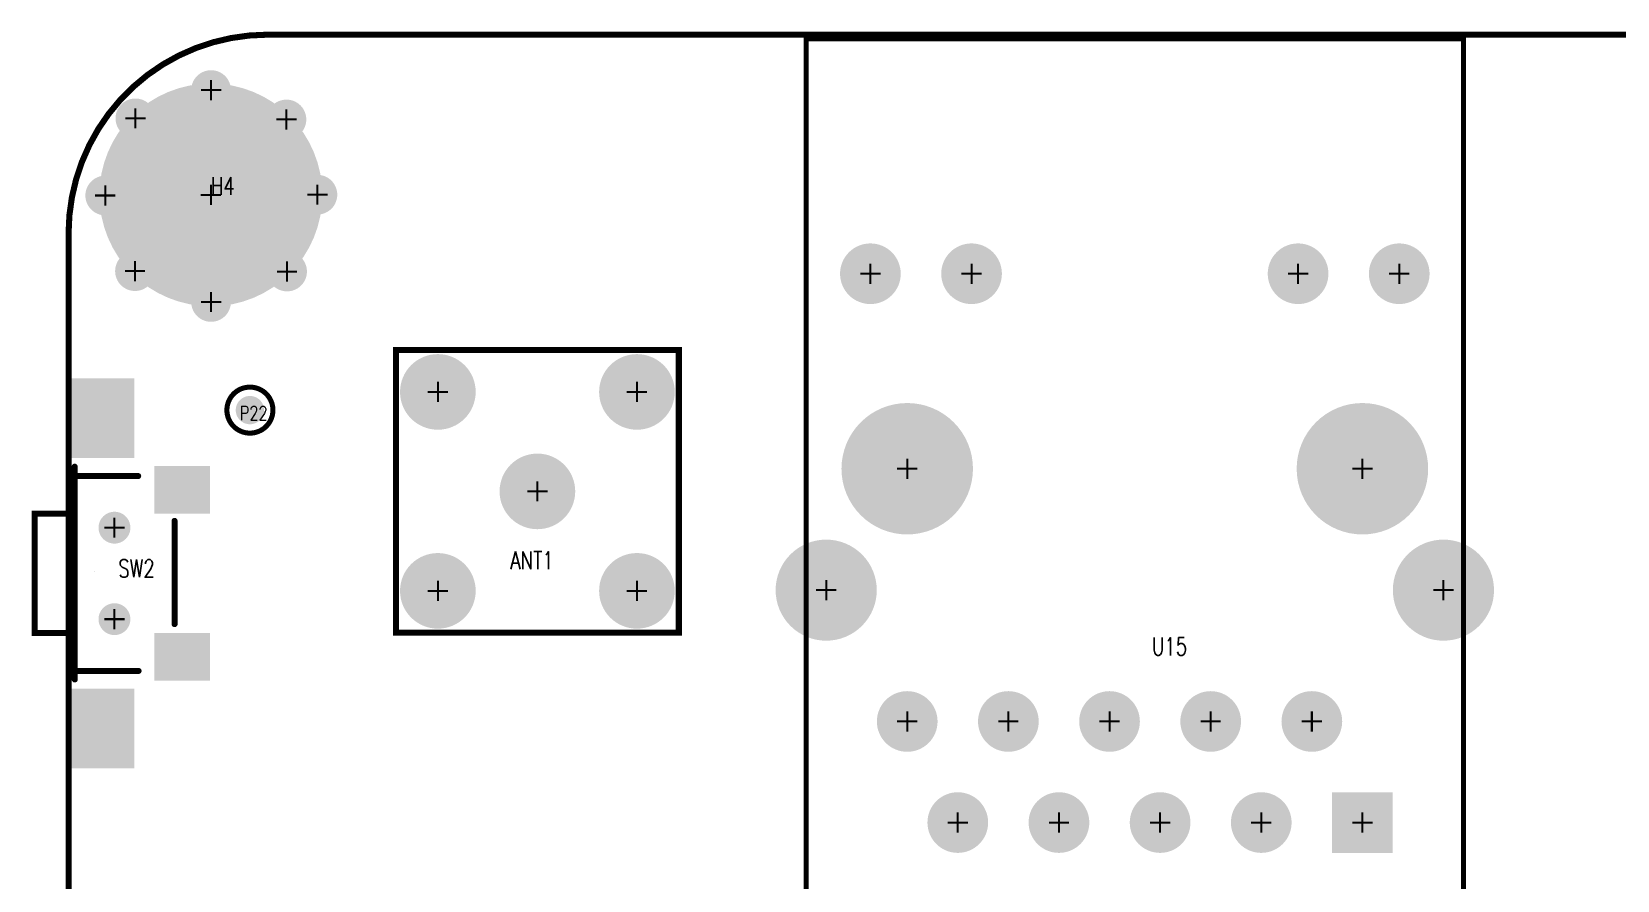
# Model space of a CAD drawing. Extents: x -2201 to 2204, y -2226 to 2180.
# Drawn here: x -2201 to -633, y 1330 to 2169 of the extents above; entities that cross this region are included whole.
import ezdxf

# ---------------------------------------------------------------- set-up
doc = ezdxf.new("R2010")
doc.units = 0
for name, color, linetype in [('BOARD_OUTLINE_00', 1, 'CONTINUOUS'), ('DRIL_NPLTE_THRU_01', 3, 'CONTINUOUS'), ('DRIL_NPLTE_THRU_02', 4, 'CONTINUOUS'), ('DRIL_NPLTE_THRU_03', 6, 'CONTINUOUS'), ('DRIL_NPLTE_THRU_04', 1, 'CONTINUOUS'), ('DRIL_PLTE_THRU_01', 3, 'CONTINUOUS'), ('DRIL_PLTE_THRU_02', 4, 'CONTINUOUS'), ('DRIL_PLTE_THRU_03', 6, 'CONTINUOUS'), ('DRIL_PLTE_THRU_04', 1, 'CONTINUOUS'), ('DRIL_SYMBOL', 1, 'CONTINUOUS'), ('PADS_BOT', 16, 'CONTINUOUS'), ('PADS_INNER', 96, 'CONTINUOUS'), ('PADS_TOP', 96, 'CONTINUOUS'), ('PART_NAME_01', 254, 'CONTINUOUS'), ('PART_NAME_126', 254, 'CONTINUOUS'), ('PART_TOP_2DLINE_01', 255, 'CONTINUOUS'), ('PART_TOP_2DLINE_126', 254, 'CONTINUOUS'), ('TAG_00', 1, 'CONTINUOUS'), ('TAG_01', 1, 'CONTINUOUS')]:
    doc.layers.add(name, color=color, linetype=linetype)
doc.styles.add('W2', font='simplex', dxfattribs={"width": 0.75})
doc.styles.add('W3', font='simplex', dxfattribs={"width": 0.75})

# ---------------------------------------------------------------- blocks, each defined once
blk = doc.blocks.new('BOARD_5')
at = {"layer": 'BOARD_OUTLINE_00', "const_width": 6}
blk.add_lwpolyline([(-196.9, 0, 0.414214), (0, 196.9), (0, 4135.8, 0.414214), (-196.9, 4332.7), (-2346.5, 4332.7), (-2346.5, 4331.7), (-2472.4, 4331.7), (-2472.4, 4332.7), (-4131.9, 4332.7, 0.414214), (-4328.7, 4135.8), (-4328.7, 197.7, 0.414214), (-4131.9, 0.9), (-3910.2, 0.9), (-3910.2, 50.3), (-3766, 50.3), (-3766, 0)], format="xyb", close=True, dxfattribs=at)
blk = doc.blocks.new('SMOOTH_6')
at = {"const_width": 3}
blk.add_lwpolyline([(-1.5, 0, 1), (1.5, 0, 1)], format="xyb", close=True, dxfattribs=at)
blk = doc.blocks.new('PART_BODY_TOP_20')
at = {"layer": 'PART_TOP_2DLINE_126', "const_width": 6}
blk.add_lwpolyline([(-139.8, -139.8), (139.8, -139.8), (139.8, 139.8), (-139.8, 139.8)], close=True, dxfattribs=at)
at = {"layer": 'PART_TOP_2DLINE_126'}
for p in [(-139.8, 139.8), (139.8, 139.8), (-139.8, -139.8), (139.8, -139.8)]:
    blk.add_blockref('SMOOTH_6', p, dxfattribs=at)
blk = doc.blocks.new('DRIL_SYMBOL_59$0550656168')
at = {"layer": 'DRIL_SYMBOL', "const_width": 2}
for points in [[(-10, 0), (10, 0)], [(0, -10), (0, 10)]]:
    blk.add_lwpolyline(points, dxfattribs=at)
blk = doc.blocks.new('DRIL_HOLE_59$0550656168')
at = {"const_width": 29.5}
blk.add_lwpolyline([(-14.8, 0, 1), (14.8, 0, 1)], format="xyb", close=True, dxfattribs=at)
blk.add_blockref('DRIL_SYMBOL_59$0550656168', (0, 0))
blk = doc.blocks.new('PAD_0')
at = {"const_width": 37.4}
blk.add_lwpolyline([(0, -18.7, 1), (0, 18.7, 1)], format="xyb", close=True, dxfattribs=at)
blk = doc.blocks.new('STK_TOP_4')
at = {"layer": 'DRIL_PLTE_THRU_01'}
blk.add_blockref('DRIL_HOLE_59$0550656168', (0, 0), dxfattribs=at)
at = {"layer": 'DRIL_PLTE_THRU_02'}
blk.add_blockref('DRIL_HOLE_59$0550656168', (0, 0), dxfattribs=at)
at = {"layer": 'DRIL_PLTE_THRU_03'}
blk.add_blockref('DRIL_HOLE_59$0550656168', (0, 0), dxfattribs=at)
at = {"layer": 'DRIL_PLTE_THRU_04'}
blk.add_blockref('DRIL_HOLE_59$0550656168', (0, 0), dxfattribs=at)
at = {"layer": 'PADS_BOT'}
blk.add_blockref('PAD_0', (0, 0), dxfattribs=at)
at = {"layer": 'PADS_INNER'}
blk.add_blockref('PAD_0', (0, 0), dxfattribs=at)
at = {"layer": 'PADS_TOP'}
blk.add_blockref('PAD_0', (0, 0), dxfattribs=at)
blk = doc.blocks.new('PAD_1')
at = {"const_width": 37.4}
blk.add_lwpolyline([(0, -18.7), (0, -18.7, 1), (0, 18.7), (0, 18.7, 1)], format="xyb", close=True, dxfattribs=at)
blk = doc.blocks.new('STK_TOP_3')
at = {"layer": 'DRIL_PLTE_THRU_01'}
blk.add_blockref('DRIL_HOLE_59$0550656168', (0, 0), dxfattribs=at)
at = {"layer": 'DRIL_PLTE_THRU_02'}
blk.add_blockref('DRIL_HOLE_59$0550656168', (0, 0), dxfattribs=at)
at = {"layer": 'DRIL_PLTE_THRU_03'}
blk.add_blockref('DRIL_HOLE_59$0550656168', (0, 0), dxfattribs=at)
at = {"layer": 'DRIL_PLTE_THRU_04'}
blk.add_blockref('DRIL_HOLE_59$0550656168', (0, 0), dxfattribs=at)
at = {"layer": 'PADS_BOT'}
blk.add_blockref('PAD_1', (0, 0), dxfattribs=at)
at = {"layer": 'PADS_INNER'}
blk.add_blockref('PAD_1', (0, 0), dxfattribs=at)
at = {"layer": 'PADS_TOP'}
blk.add_blockref('PAD_1', (0, 0), dxfattribs=at)
blk = doc.blocks.new('SYM_TOP_4')
for name, p in [('PART_BODY_TOP_20', (0, 0)), ('STK_TOP_3', (-98.4, 98.4)), ('STK_TOP_3', (98.4, 98.4)), ('STK_TOP_4', (0, 0)), ('STK_TOP_3', (-98.4, -98.4)), ('STK_TOP_3', (98.4, -98.4))]:
    blk.add_blockref(name, p)
blk = doc.blocks.new('PART_TOP_0')
blk.add_blockref('SYM_TOP_4', (0, 0))
at = {"layer": 'PART_NAME_126', "style": 'W3', "width": 0.75}
blk.add_text('ANT1', height=17.5, dxfattribs=at).set_placement((-26.7, -77))
blk = doc.blocks.new('DRIL_SYMBOL_141$7322834646')
at = {"layer": 'DRIL_SYMBOL', "const_width": 2}
for points in [[(-10, 0), (10, 0)], [(0, -10), (0, 10)]]:
    blk.add_lwpolyline(points, dxfattribs=at)
blk = doc.blocks.new('DRIL_HOLE_141$7322834646')
at = {"const_width": 70.9}
blk.add_lwpolyline([(-35.4, 0, 1), (35.4, 0, 1)], format="xyb", close=True, dxfattribs=at)
blk.add_blockref('DRIL_SYMBOL_141$7322834646', (0, 0))
blk = doc.blocks.new('PAD_22')
at = {"const_width": 110.2}
blk.add_lwpolyline([(0, -55.1, 1), (0, 55.1, 1)], format="xyb", close=True, dxfattribs=at)
blk = doc.blocks.new('STK_TOP_30')
at = {"layer": 'DRIL_PLTE_THRU_01'}
blk.add_blockref('DRIL_HOLE_141$7322834646', (0, 0), dxfattribs=at)
at = {"layer": 'DRIL_PLTE_THRU_02'}
blk.add_blockref('DRIL_HOLE_141$7322834646', (0, 0), dxfattribs=at)
at = {"layer": 'DRIL_PLTE_THRU_03'}
blk.add_blockref('DRIL_HOLE_141$7322834646', (0, 0), dxfattribs=at)
at = {"layer": 'DRIL_PLTE_THRU_04'}
blk.add_blockref('DRIL_HOLE_141$7322834646', (0, 0), dxfattribs=at)
at = {"layer": 'PADS_BOT'}
blk.add_blockref('PAD_22', (0, 0), dxfattribs=at)
at = {"layer": 'PADS_INNER'}
blk.add_blockref('PAD_22', (0, 0), dxfattribs=at)
at = {"layer": 'PADS_TOP'}
blk.add_blockref('PAD_22', (0, 0), dxfattribs=at)
blk = doc.blocks.new('DRIL_SYMBOL_23$6220472441')
at = {"layer": 'DRIL_SYMBOL', "const_width": 2}
for points in [[(-10, 0), (10, 0)], [(0, -10), (0, 10)]]:
    blk.add_lwpolyline(points, dxfattribs=at)
blk = doc.blocks.new('DRIL_HOLE_23$6220472441')
at = {"const_width": 11.8}
blk.add_lwpolyline([(-5.9, 0, 1), (5.9, 0, 1)], format="xyb", close=True, dxfattribs=at)
blk.add_blockref('DRIL_SYMBOL_23$6220472441', (0, 0))
blk = doc.blocks.new('PAD_23')
at = {"const_width": 19.7}
blk.add_lwpolyline([(0, -9.8, 1), (0, 9.8, 1)], format="xyb", close=True, dxfattribs=at)
blk = doc.blocks.new('STK_TOP_29')
at = {"layer": 'DRIL_PLTE_THRU_01'}
blk.add_blockref('DRIL_HOLE_23$6220472441', (0, 0), dxfattribs=at)
at = {"layer": 'DRIL_PLTE_THRU_02'}
blk.add_blockref('DRIL_HOLE_23$6220472441', (0, 0), dxfattribs=at)
at = {"layer": 'DRIL_PLTE_THRU_03'}
blk.add_blockref('DRIL_HOLE_23$6220472441', (0, 0), dxfattribs=at)
at = {"layer": 'DRIL_PLTE_THRU_04'}
blk.add_blockref('DRIL_HOLE_23$6220472441', (0, 0), dxfattribs=at)
at = {"layer": 'PADS_BOT'}
blk.add_blockref('PAD_23', (0, 0), dxfattribs=at)
at = {"layer": 'PADS_INNER'}
blk.add_blockref('PAD_23', (0, 0), dxfattribs=at)
at = {"layer": 'PADS_TOP'}
blk.add_blockref('PAD_23', (0, 0), dxfattribs=at)
blk = doc.blocks.new('SYM_TOP_24')
for name, p in [('STK_TOP_30', (0, 0)), ('STK_TOP_29', (0.2, 103.7)), ('STK_TOP_29', (-74.6, 75.7)), ('STK_TOP_29', (74.7, 74.6)), ('STK_TOP_29', (-104.4, -0.6)), ('STK_TOP_29', (105.3, 0.2)), ('STK_TOP_29', (-75, -75.4)), ('STK_TOP_29', (75.3, -75.8)), ('STK_TOP_29', (0.2, -105.9))]:
    blk.add_blockref(name, p)
blk = doc.blocks.new('PART_TOP_180')
blk.add_blockref('SYM_TOP_24', (0, 0))
at = {"layer": 'PART_NAME_01', "style": 'W3', "width": 0.75}
blk.add_text('H4', height=17.5, dxfattribs=at).set_placement((0, 0))
blk = doc.blocks.new('PART_BODY_TOP_60')
at = {"layer": 'PART_TOP_2DLINE_01', "const_width": 6}
for points in [[(-50, 79.1), (52.1, 79.1)], [(-94.4, 43.1), (-94.4, -19.6), (98.4, -19.6), (98.4, 43.5)], [(-103.6, -19.6), (106.8, -19.6)], [(-57.1, -20.8), (-57.1, -59.1), (61, -59.1), (61, -20.4)]]:
    blk.add_lwpolyline(points, dxfattribs=at)
at = {"layer": 'TAG_00'}
blk.add_lwpolyline([(0, 0), (0, 0)], dxfattribs=at)
at = {"layer": 'TAG_01'}
blk.add_lwpolyline([(0, 0), (0, 0)], dxfattribs=at)
at = {"layer": 'PART_TOP_2DLINE_01'}
for p in [(-50, 79.1), (52.1, 79.1), (-94.4, 43.1), (98.4, 43.5), (-103.6, -19.6), (-94.4, -19.6), (-57.1, -20.8), (61, -20.4), (98.4, -19.6), (106.8, -19.6), (-57.1, -59.1), (61, -59.1)]:
    blk.add_blockref('SMOOTH_6', p, dxfattribs=at)
blk = doc.blocks.new('DRIL_HOLE_0')
blk.add_lwpolyline([(0, 0, 1), (0, 0, 1)], format="xyb", close=True)
blk = doc.blocks.new('PAD_8')
blk.add_lwpolyline([(0, 0, 1), (0, 0, 1)], format="xyb", close=True)
blk = doc.blocks.new('PAD_54')
at = {"const_width": 63}
blk.add_lwpolyline([(-39.4, 0), (39.4, 0)], dxfattribs=at)
blk = doc.blocks.new('STK_TOP_79')
at = {"layer": 'DRIL_PLTE_THRU_01'}
blk.add_blockref('DRIL_HOLE_0', (0, 0), dxfattribs=at)
at = {"layer": 'DRIL_PLTE_THRU_02'}
blk.add_blockref('DRIL_HOLE_0', (0, 0), dxfattribs=at)
at = {"layer": 'DRIL_PLTE_THRU_03'}
blk.add_blockref('DRIL_HOLE_0', (0, 0), dxfattribs=at)
at = {"layer": 'DRIL_PLTE_THRU_04'}
blk.add_blockref('DRIL_HOLE_0', (0, 0), dxfattribs=at)
at = {"layer": 'PADS_BOT'}
blk.add_blockref('PAD_8', (0, 0), dxfattribs=at)
at = {"layer": 'PADS_INNER'}
blk.add_blockref('PAD_8', (0, 0), dxfattribs=at)
at = {"layer": 'PADS_TOP'}
blk.add_blockref('PAD_54', (0, 0), dxfattribs=at)
blk = doc.blocks.new('DRIL_SYMBOL_31$4960629921')
at = {"layer": 'DRIL_SYMBOL', "const_width": 2}
for points in [[(-10, 0), (10, 0)], [(0, -10), (0, 10)]]:
    blk.add_lwpolyline(points, dxfattribs=at)
blk = doc.blocks.new('DRIL_HOLE_31$4960629921')
at = {"const_width": 15.7}
blk.add_lwpolyline([(-7.9, 0, 1), (7.9, 0, 1)], format="xyb", close=True, dxfattribs=at)
blk.add_blockref('DRIL_SYMBOL_31$4960629921', (0, 0))
blk = doc.blocks.new('PAD_55')
at = {"const_width": 15.7}
blk.add_lwpolyline([(0, -7.9, 1), (0, 7.9, 1)], format="xyb", close=True, dxfattribs=at)
blk = doc.blocks.new('STK_TOP_80')
at = {"layer": 'DRIL_NPLTE_THRU_01'}
blk.add_blockref('DRIL_HOLE_31$4960629921', (0, 0), dxfattribs=at)
at = {"layer": 'DRIL_NPLTE_THRU_02'}
blk.add_blockref('DRIL_HOLE_31$4960629921', (0, 0), dxfattribs=at)
at = {"layer": 'DRIL_NPLTE_THRU_03'}
blk.add_blockref('DRIL_HOLE_31$4960629921', (0, 0), dxfattribs=at)
at = {"layer": 'DRIL_NPLTE_THRU_04'}
blk.add_blockref('DRIL_HOLE_31$4960629921', (0, 0), dxfattribs=at)
at = {"layer": 'PADS_BOT'}
blk.add_blockref('PAD_55', (0, 0), dxfattribs=at)
at = {"layer": 'PADS_INNER'}
blk.add_blockref('PAD_55', (0, 0), dxfattribs=at)
at = {"layer": 'PADS_TOP'}
blk.add_blockref('PAD_55', (0, 0), dxfattribs=at)
blk = doc.blocks.new('PAD_56')
at = {"const_width": 47.2}
blk.add_lwpolyline([(-27.6, 0), (27.6, 0)], dxfattribs=at)
blk = doc.blocks.new('STK_TOP_81')
at = {"layer": 'DRIL_PLTE_THRU_01'}
blk.add_blockref('DRIL_HOLE_0', (0, 0), dxfattribs=at)
at = {"layer": 'DRIL_PLTE_THRU_02'}
blk.add_blockref('DRIL_HOLE_0', (0, 0), dxfattribs=at)
at = {"layer": 'DRIL_PLTE_THRU_03'}
blk.add_blockref('DRIL_HOLE_0', (0, 0), dxfattribs=at)
at = {"layer": 'DRIL_PLTE_THRU_04'}
blk.add_blockref('DRIL_HOLE_0', (0, 0), dxfattribs=at)
at = {"layer": 'PADS_BOT'}
blk.add_blockref('PAD_8', (0, 0), dxfattribs=at)
at = {"layer": 'PADS_INNER'}
blk.add_blockref('PAD_8', (0, 0), dxfattribs=at)
at = {"layer": 'PADS_TOP', "rotation": 90}
blk.add_blockref('PAD_56', (0, 0), dxfattribs=at)
blk = doc.blocks.new('SYM_TOP_44')
for name, p in [('STK_TOP_81', (-80.7, 86.6)), ('STK_TOP_81', (84.6, 86.6)), ('PART_BODY_TOP_60', (0, 0)), ('STK_TOP_79', (-151.6, 7.8)), ('STK_TOP_80', (-43.3, 19.7)), ('STK_TOP_80', (47.2, 19.7)), ('STK_TOP_79', (155.5, 7.8))]:
    blk.add_blockref(name, p)
blk = doc.blocks.new('PART_TOP_393')
blk.add_blockref('SYM_TOP_44', (0, 0))
at = {"layer": 'PART_NAME_126', "style": 'W3', "width": 0.75}
blk.add_text('SW2', height=17.5, rotation=90, dxfattribs=at).set_placement((5.7, 23.5))
blk = doc.blocks.new('SMOOTH_5')
at = {"const_width": 2.5}
blk.add_lwpolyline([(-1.25, 0, 1), (1.25, 0, 1)], format="xyb", close=True, dxfattribs=at)
blk = doc.blocks.new('PART_BODY_TOP_133')
at = {"layer": 'PART_TOP_2DLINE_126', "const_width": 5}
blk.add_lwpolyline([(-324.8, -424.8), (324.8, -424.8), (324.8, 425.2), (-324.8, 425.2)], close=True, dxfattribs=at)
blk.add_lwpolyline([(305.7, -452), (304.5, -453.1), (299, -453.1)], dxfattribs=at)
at = {"layer": 'PART_TOP_2DLINE_126'}
for p in [(-324.8, 425.2), (324.8, 425.2), (-324.8, -424.8), (324.8, -424.8), (299, -453.1), (304.5, -453.1), (305.7, -452)]:
    blk.add_blockref('SMOOTH_5', p, dxfattribs=at)
blk = doc.blocks.new('DRIL_SYMBOL_35')
at = {"layer": 'DRIL_SYMBOL', "const_width": 2}
for points in [[(-10, 0), (10, 0)], [(0, -10), (0, 10)]]:
    blk.add_lwpolyline(points, dxfattribs=at)
blk = doc.blocks.new('DRIL_HOLE_35')
at = {"const_width": 17.5}
blk.add_lwpolyline([(-8.75, 0, 1), (8.75, 0, 1)], format="xyb", close=True, dxfattribs=at)
blk.add_blockref('DRIL_SYMBOL_35', (0, 0))
blk = doc.blocks.new('PAD_91')
at = {"const_width": 30}
blk.add_lwpolyline([(0, -15, 1), (0, 15, 1)], format="xyb", close=True, dxfattribs=at)
blk = doc.blocks.new('PAD_92')
at = {"const_width": 60}
blk.add_lwpolyline([(-30, 0), (30, 0)], dxfattribs=at)
blk = doc.blocks.new('STK_TOP_89')
at = {"layer": 'DRIL_PLTE_THRU_01'}
blk.add_blockref('DRIL_HOLE_35', (0, 0), dxfattribs=at)
at = {"layer": 'DRIL_PLTE_THRU_02'}
blk.add_blockref('DRIL_HOLE_35', (0, 0), dxfattribs=at)
at = {"layer": 'DRIL_PLTE_THRU_03'}
blk.add_blockref('DRIL_HOLE_35', (0, 0), dxfattribs=at)
at = {"layer": 'DRIL_PLTE_THRU_04'}
blk.add_blockref('DRIL_HOLE_35', (0, 0), dxfattribs=at)
at = {"layer": 'PADS_BOT'}
blk.add_blockref('PAD_91', (0, 0), dxfattribs=at)
at = {"layer": 'PADS_INNER'}
blk.add_blockref('PAD_91', (0, 0), dxfattribs=at)
at = {"layer": 'PADS_TOP'}
blk.add_blockref('PAD_92', (0, 0), dxfattribs=at)
blk = doc.blocks.new('STK_TOP_88')
at = {"layer": 'DRIL_PLTE_THRU_01'}
blk.add_blockref('DRIL_HOLE_35', (0, 0), dxfattribs=at)
at = {"layer": 'DRIL_PLTE_THRU_02'}
blk.add_blockref('DRIL_HOLE_35', (0, 0), dxfattribs=at)
at = {"layer": 'DRIL_PLTE_THRU_03'}
blk.add_blockref('DRIL_HOLE_35', (0, 0), dxfattribs=at)
at = {"layer": 'DRIL_PLTE_THRU_04'}
blk.add_blockref('DRIL_HOLE_35', (0, 0), dxfattribs=at)
at = {"layer": 'PADS_BOT'}
blk.add_blockref('PAD_91', (0, 0), dxfattribs=at)
at = {"layer": 'PADS_INNER'}
blk.add_blockref('PAD_91', (0, 0), dxfattribs=at)
at = {"layer": 'PADS_TOP'}
blk.add_blockref('PAD_91', (0, 0), dxfattribs=at)
blk = doc.blocks.new('DRIL_SYMBOL_40$157480315')
at = {"layer": 'DRIL_SYMBOL', "const_width": 2}
for points in [[(-10, 0), (10, 0)], [(0, -10), (0, 10)]]:
    blk.add_lwpolyline(points, dxfattribs=at)
blk = doc.blocks.new('DRIL_HOLE_40$157480315')
at = {"const_width": 20.1}
blk.add_lwpolyline([(-10, 0, 1), (10, 0, 1)], format="xyb", close=True, dxfattribs=at)
blk.add_blockref('DRIL_SYMBOL_40$157480315', (0, 0))
blk = doc.blocks.new('STK_TOP_90')
at = {"layer": 'DRIL_PLTE_THRU_01'}
blk.add_blockref('DRIL_HOLE_40$157480315', (0, 0), dxfattribs=at)
at = {"layer": 'DRIL_PLTE_THRU_02'}
blk.add_blockref('DRIL_HOLE_40$157480315', (0, 0), dxfattribs=at)
at = {"layer": 'DRIL_PLTE_THRU_03'}
blk.add_blockref('DRIL_HOLE_40$157480315', (0, 0), dxfattribs=at)
at = {"layer": 'DRIL_PLTE_THRU_04'}
blk.add_blockref('DRIL_HOLE_40$157480315', (0, 0), dxfattribs=at)
at = {"layer": 'PADS_BOT'}
blk.add_blockref('PAD_91', (0, 0), dxfattribs=at)
at = {"layer": 'PADS_INNER'}
blk.add_blockref('PAD_91', (0, 0), dxfattribs=at)
at = {"layer": 'PADS_TOP'}
blk.add_blockref('PAD_91', (0, 0), dxfattribs=at)
blk = doc.blocks.new('DRIL_SYMBOL_130')
at = {"layer": 'DRIL_SYMBOL', "const_width": 2}
for points in [[(-10, 0), (10, 0)], [(0, -10), (0, 10)]]:
    blk.add_lwpolyline(points, dxfattribs=at)
blk = doc.blocks.new('DRIL_HOLE_130')
at = {"const_width": 65}
blk.add_lwpolyline([(-32.5, 0, 1), (32.5, 0, 1)], format="xyb", close=True, dxfattribs=at)
blk.add_blockref('DRIL_SYMBOL_130', (0, 0))
blk = doc.blocks.new('PAD_93')
at = {"const_width": 65}
blk.add_lwpolyline([(0, -32.5, 1), (0, 32.5, 1)], format="xyb", close=True, dxfattribs=at)
blk = doc.blocks.new('STK_TOP_91')
at = {"layer": 'DRIL_PLTE_THRU_01'}
blk.add_blockref('DRIL_HOLE_130', (0, 0), dxfattribs=at)
at = {"layer": 'DRIL_PLTE_THRU_02'}
blk.add_blockref('DRIL_HOLE_130', (0, 0), dxfattribs=at)
at = {"layer": 'DRIL_PLTE_THRU_03'}
blk.add_blockref('DRIL_HOLE_130', (0, 0), dxfattribs=at)
at = {"layer": 'DRIL_PLTE_THRU_04'}
blk.add_blockref('DRIL_HOLE_130', (0, 0), dxfattribs=at)
at = {"layer": 'PADS_BOT'}
blk.add_blockref('PAD_93', (0, 0), dxfattribs=at)
at = {"layer": 'PADS_INNER'}
blk.add_blockref('PAD_93', (0, 0), dxfattribs=at)
at = {"layer": 'PADS_TOP'}
blk.add_blockref('PAD_93', (0, 0), dxfattribs=at)
blk = doc.blocks.new('DRIL_SYMBOL_70')
at = {"layer": 'DRIL_SYMBOL', "const_width": 2}
for points in [[(-10, 0), (10, 0)], [(0, -10), (0, 10)]]:
    blk.add_lwpolyline(points, dxfattribs=at)
blk = doc.blocks.new('DRIL_HOLE_70')
at = {"const_width": 35}
blk.add_lwpolyline([(-17.5, 0, 1), (17.5, 0, 1)], format="xyb", close=True, dxfattribs=at)
blk.add_blockref('DRIL_SYMBOL_70', (0, 0))
blk = doc.blocks.new('PAD_84')
at = {"const_width": 50}
blk.add_lwpolyline([(0, -25, 1), (0, 25, 1)], format="xyb", close=True, dxfattribs=at)
blk = doc.blocks.new('STK_TOP_92')
at = {"layer": 'DRIL_PLTE_THRU_01'}
blk.add_blockref('DRIL_HOLE_70', (0, 0), dxfattribs=at)
at = {"layer": 'DRIL_PLTE_THRU_02'}
blk.add_blockref('DRIL_HOLE_70', (0, 0), dxfattribs=at)
at = {"layer": 'DRIL_PLTE_THRU_03'}
blk.add_blockref('DRIL_HOLE_70', (0, 0), dxfattribs=at)
at = {"layer": 'DRIL_PLTE_THRU_04'}
blk.add_blockref('DRIL_HOLE_70', (0, 0), dxfattribs=at)
at = {"layer": 'PADS_BOT'}
blk.add_blockref('PAD_84', (0, 0), dxfattribs=at)
at = {"layer": 'PADS_INNER'}
blk.add_blockref('PAD_84', (0, 0), dxfattribs=at)
at = {"layer": 'PADS_TOP'}
blk.add_blockref('PAD_84', (0, 0), dxfattribs=at)
blk = doc.blocks.new('SYM_TOP_65')
for name, p in [('PART_BODY_TOP_133', (0, 0)), ('STK_TOP_90', (-261.4, 192.9)), ('STK_TOP_90', (-161.4, 192.9)), ('STK_TOP_90', (161.4, 192.9)), ('STK_TOP_90', (261.4, 192.9)), ('STK_TOP_91', (-225, 0)), ('STK_TOP_91', (225, 0)), ('STK_TOP_92', (-305.1, -120.1)), ('STK_TOP_92', (305.1, -120.1)), ('STK_TOP_88', (-225, -250)), ('STK_TOP_88', (-125, -250)), ('STK_TOP_88', (-25, -250)), ('STK_TOP_88', (75, -250)), ('STK_TOP_88', (175, -250)), ('STK_TOP_88', (-175, -350)), ('STK_TOP_88', (-75, -350)), ('STK_TOP_88', (25, -350)), ('STK_TOP_88', (125, -350)), ('STK_TOP_89', (225, -350))]:
    blk.add_blockref(name, p)
blk = doc.blocks.new('PART_TOP_433')
blk.add_blockref('SYM_TOP_65', (0, 0))
at = {"layer": 'PART_NAME_126', "style": 'W3', "width": 0.75}
blk.add_text('U15', height=17.5, dxfattribs=at).set_placement((16.83, -184.59))
blk = doc.blocks.new('PART_BODY_TOP_55')
at = {"layer": 'PART_TOP_2DLINE_01', "const_width": 5}
blk.add_lwpolyline([(-22.76, 0, 1), (22.76, 0, 1)], format="xyb", close=True, dxfattribs=at)
blk = doc.blocks.new('PAD_49')
at = {"const_width": 14}
blk.add_lwpolyline([(0, -7, 1), (0, 7, 1)], format="xyb", close=True, dxfattribs=at)
blk = doc.blocks.new('STK_TOP_76')
at = {"layer": 'DRIL_NPLTE_THRU_01'}
blk.add_blockref('DRIL_HOLE_0', (0, 0), dxfattribs=at)
at = {"layer": 'DRIL_NPLTE_THRU_02'}
blk.add_blockref('DRIL_HOLE_0', (0, 0), dxfattribs=at)
at = {"layer": 'DRIL_NPLTE_THRU_03'}
blk.add_blockref('DRIL_HOLE_0', (0, 0), dxfattribs=at)
at = {"layer": 'DRIL_NPLTE_THRU_04'}
blk.add_blockref('DRIL_HOLE_0', (0, 0), dxfattribs=at)
at = {"layer": 'PADS_BOT'}
blk.add_blockref('PAD_8', (0, 0), dxfattribs=at)
at = {"layer": 'PADS_INNER'}
blk.add_blockref('PAD_8', (0, 0), dxfattribs=at)
at = {"layer": 'PADS_TOP'}
blk.add_blockref('PAD_49', (0, 0), dxfattribs=at)
blk = doc.blocks.new('SYM_TOP_39')
for name in ['PART_BODY_TOP_55', 'STK_TOP_76']:
    blk.add_blockref(name, (0, 0))
blk = doc.blocks.new('PART_TOP_438')
blk.add_blockref('SYM_TOP_39', (0, 0))
at = {"layer": 'PART_NAME_01', "style": 'W2', "width": 0.75}
blk.add_text('P22', height=14, dxfattribs=at).set_placement((-10, -10))

msp = doc.modelspace()

# ---------------------------------------------------------------- block references
for name, p in [('BOARD_5', (2164.4, -2166.3)), ('PART_TOP_433', (-1110.2, 1737)), ('PART_TOP_180', (-2023.6, 2007.9)), ('PART_TOP_0', (-1700.8, 1714.6)), ('PART_TOP_438', (-1985, 1795))]:
    msp.add_blockref(name, p)
at = {"rotation": 270}
msp.add_blockref('PART_TOP_393', (-2138.6, 1635.4), dxfattribs=at)

doc.saveas('drawing.dxf')
